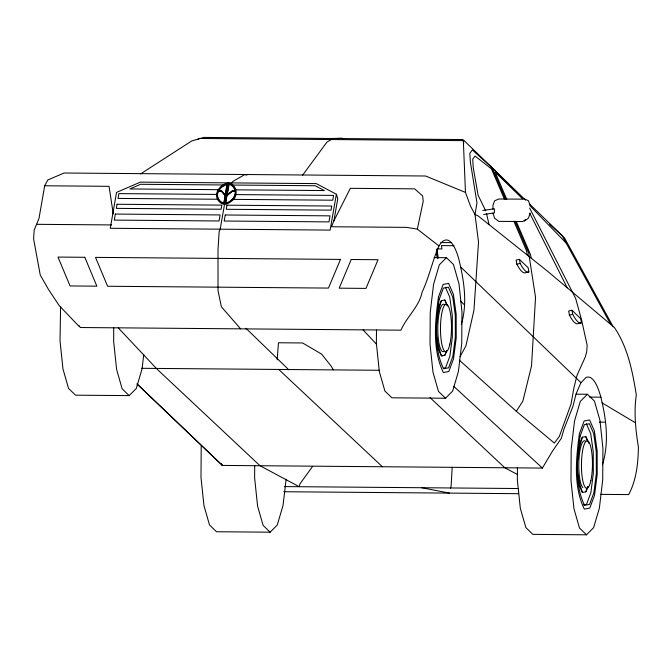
<?xml version="1.0" encoding="UTF-8"?>
<svg xmlns="http://www.w3.org/2000/svg" width="672" height="672" viewBox="0 0 672 672"><rect width="100%" height="100%" fill="white"/><g stroke="black" fill="none" stroke-linecap="round" stroke-linejoin="round"><path stroke-width="1.01" d="M113.736 327.793L113.652 341.342L116.609 369.449L122.136 388.819L129.158 395.615L136.265 388.5L142.061 368.869L143.724 354.74M201.205 446.2L200.995 477.473L203.952 505.579L209.488 524.95L216.51 531.745L270.127 532.19L277.234 525.067L283.03 505.436L286.121 479.212M254.705 465.41L254.621 477.918L257.578 506.024L263.113 525.395L270.127 532.19M376.48 329.969L376.387 343.518L379.344 371.624L384.88 390.995L391.894 397.799L445.519 398.244L452.626 391.121L458.422 371.49L461.748 343.241L461.958 311.968L459.001 283.861L453.466 264.491L446.443 257.687L434.07 257.586M517.44 467.586L517.356 480.094L520.313 508.2L525.848 527.57L532.871 534.366L586.488 534.811L593.594 527.688L599.39 508.066L602.717 479.808L602.927 448.535L599.97 420.428L594.434 401.058L587.42 394.262L576.072 394.17M600.373 494.357L628.681 494.592C636.426 480.018 638.165 463.226 638.4 446.964C635.603 429.685 633.738 412.49 636.308 394.96C632.545 371.515 627.9 347.533 614.384 327.482L547.252 270.976L477.985 215.813L475.003 214.444L470.585 206.329L465.469 192.419L463.336 140.641L462.386 139.558L203.826 137.416L191.747 140.944L140.549 173.93M452.189 467.216L451.139 485.89L450.492 488.594M60.589 306.6L60.026 340.897L62.983 369.004L68.519 388.374L75.533 395.178L129.158 395.615M277.175 359.814L278.46 342.762L302.593 342.964L321.619 354.102L331.313 366.349L333.27 369.76M465.469 192.419L425.62 176.005L64.075 173.015L47.804 179.97L44.696 185.783L38.984 218.434L34.163 230.185L33.6 238.871L40.244 275.008L48.317 289.17L59.086 305.449L78.868 326.172M228.295 182.868C220.71 184.094 213.133 193.04 218.156 200.416A13.902 10.979 -17.4 0 0 224.507 204.523A13.902 10.979 -17.4 0 0 232.277 200.533C238.913 195.577 236.678 184.254 228.295 182.868L220.189 229.186L219.148 231.714L218.014 249.329L218.022 290.581L221.365 306.793L240.626 328.852M336.386 194.242L330.112 230.093L110.267 228.278L116.542 192.419L140.314 182.137L316.277 183.599L336.386 194.242L337.781 198.694L333.892 220.878L331.481 226.75L406.552 227.371L417.337 229.118L438.959 245.96A87.158 20.185 -89.5 0 1 458.808 259.048C463.966 280.434 467.687 302.904 461.311 324.475M417.337 229.118L423.226 201.256L422.621 195.947L414.683 188.849L350.33 188.32L333.892 220.878M602.473 464.696C609.353 442.151 606.253 418.555 600.583 396.127A87.158 20.185 -89.5 0 0 585.883 377.588L580.726 383.04L576.03 394.027L573.023 406.098L563.934 429.223L561.33 438.329L552.56 450.996L542.405 468.073L222.373 465.427L137.021 383.939M530.099 213.091L528.452 218.156L524.168 221.239M441.529 300.636C435.17 317.965 434.414 338.738 441.638 355.883L445.074 355.253L446.72 350.834M446.384 350.834L444.738 355.244L441.302 355.883L438.32 349.028L436.708 337.487M582.498 437.212C576.139 454.541 575.383 475.314 582.616 492.458M585.707 491.82L587.681 486.52M588.017 486.52L586.043 491.82L582.28 492.45L579.289 485.596L577.811 475.02M438.959 245.96C432.356 261.03 429.148 277.15 422.108 292.144C419.21 306.709 406.745 316.747 400.966 330.179L80.287 327.524L79.262 325.702M231.882 183.17L232.756 181.507L244.843 174.51L246.809 175.207M460.009 356.731L465.914 345.887L473.97 310.136L478.514 242.088L475.003 214.444L476.977 202.894L470.358 161.986L469.82 153.292L472.34 149.923L491.996 167.614L523.337 199.189M529.654 208.102L575.694 298.536L581.767 320.779L587.168 345.341L586.673 352.086L585.211 357.16L577.063 375.228L573.964 387.618L571.007 404.149L559.339 436.397L554.358 443.075L516.34 411.298L522.875 401.066L531.527 365.896L535.542 297.335L528.662 252.966L515.029 221.197M312.69 466.309L299.972 483.848L299.2 486.704L259.988 465.713L157.013 369.113L118.23 327.835M302.509 175.325L326.962 142.061L333.11 138.491L341.83 138.146L343.669 138.886M446.443 257.687L439.337 264.81L433.541 284.441L430.214 312.69L430.004 343.963L432.961 372.07L438.497 391.44L445.519 398.244M587.42 394.262L580.306 401.386L574.518 421.016L571.183 449.266L570.982 480.539L573.938 508.645L579.474 528.016L586.488 534.811M226.817 195.602L232.176 191.192L235.46 191.218M523.471 221.012L525.622 219.475M197.442 139.558L199.223 138.457L463.336 140.641L463.68 143.774M519.431 259.342L516.121 260.089L516.844 264.188A62.647 11.088 77.2 0 0 525.58 272.647L528.889 271.9L528.167 267.8L519.431 259.342L520.153 263.441A62.647 11.088 77.2 0 0 528.889 271.9M516.844 264.188L520.153 263.441M571.981 310.254L568.68 311.002L569.402 315.101A62.647 11.088 77.2 0 0 578.138 323.56L581.44 322.812L580.717 318.713L571.981 310.254L572.712 314.353A62.647 11.088 77.2 0 0 581.44 322.812M569.402 315.101L572.712 314.353M443.545 368.18L445.553 367.811L449.87 356.202L452.34 337.025L452.298 315.412L449.753 297.15L445.385 287.146M583.514 504.941L586.53 504.386L590.848 492.778L593.317 473.6L593.267 451.979L590.722 433.726L586.362 423.713M483.655 214.511L494.39 212.873L494.39 208.782L482.756 210.512M522.757 199.147L498.826 199.013L494.668 200.752L492.979 204.985L492.979 209.076M522.757 221.533L498.834 221.39L494.6 218.232L492.988 213.167M223.096 184.968L140.624 184.288L129.839 188.95L218.24 189.68M232.747 185.052L315.218 185.732L324.341 190.562L235.939 189.832M44.696 185.783L109.04 186.32L113.266 213.94M218.232 191.075L221.516 191.1L225.322 195.594M216.586 194.426L118.91 193.612L118.07 198.425L217.526 199.248M235.931 194.586L333.606 195.392L332.766 200.197L233.31 199.374M36.574 224.314L111.636 224.935M440.748 242.55L451.198 242.642M454.037 245.708L441.454 245.599L441.932 248.942L436.951 248.9M141.448 368.306L379.302 370.28M589.579 397.093L601.079 397.186M599.281 422.134L605.556 422.184M284.323 486.587L518.003 488.519M283.786 491.736L518.608 493.685M421.596 487.721L449.417 493.105M524.16 198.853L528.352 200.642L530.09 204.901M517.549 474.575L504.79 467.746L430.03 397.614M602.028 402.864L634.822 422.428M490.426 166.58L491.996 167.614L505.52 199.046M549.662 224.33L564.522 237.938L613.192 326.794M459.32 360.142L516.34 411.298M453.768 386.35L542.405 468.073M278.712 369.44L382.385 466.746M137.088 383.989L222.373 465.427L221.348 463.613M581.036 382.712L460.48 266.809M522.22 198.257L495.062 172.032L506.772 199.315M529.796 205.582L566.185 243.088M463.588 140.095L525.58 200.147M529.318 203.767L561.406 234.856M460.547 301.048L464.31 304.702M245.91 328.238L288.884 369.877M363.023 329.868L376.673 344.383M462.386 139.558L463.747 141.095M562.052 235.544L610.722 324.4M529.721 213.184L567.235 287.801M485.705 210.857L478.111 195.216L473.239 167.605L472.718 159.197L475.062 156.047L491.442 168.848L504.37 199.046M588.924 443.428L585.934 436.573L582.162 437.203L579.205 445.158L577.517 460.261M585.598 436.573L587.462 440.857M447.577 306.004L444.956 300.006L441.193 300.636L438.236 308.582L436.54 321.72L436.565 332.573M444.629 299.998L446.863 305.138M516.222 221.34L530.611 254.856L531.157 258.157M513.836 221.164L526.596 250.967L527.268 255.058M486.595 213.755L489.031 224.608M437.102 249.934L438.278 258.174M436.556 249.732L437.732 257.989M436.355 251.983L437.237 258.166M582.893 487.679A23.73 5.494 -89.5 0 1 578.945 459.354A23.73 5.494 -89.5 0 1 585.648 441.353M443.839 351.473A23.73 5.494 -89.5 0 1 437.816 326.903A23.73 5.494 -89.5 0 1 444.679 304.777M217.375 193.62C216.544 198.047 219.694 202.423 223.919 203.591L227.388 183.792C222.692 185.06 218.392 188.723 217.375 193.62M217.568 193.62C216.77 197.879 219.71 202.146 223.768 203.356L225.12 195.644L221.399 191.26L218.341 191.234L217.568 193.62M235.334 191.528C235.645 197.215 230.832 201.919 225.649 203.372L226.993 195.661L232.235 191.352L235.334 191.528M235.528 191.495C235.847 197.383 230.79 202.188 225.414 203.608L228.883 183.8C232.336 184.817 235.166 187.858 235.528 191.495M438.438 297.091C435.137 321.93 432.163 349.247 443.335 372.532L448.812 371.524L453.524 358.84L456.221 337.89L456.179 314.278L453.398 294.336L448.627 283.399L443.15 284.407L438.438 297.091M439.076 299.704C436.052 322.442 433.331 347.449 443.554 368.76L448.568 367.836L452.886 356.227L455.356 337.05L455.314 315.437L452.768 297.175L448.409 287.171L443.394 288.095L439.076 299.704M579.407 433.658C576.106 458.506 573.14 485.814 584.304 509.099L589.781 508.091L594.502 495.415L597.198 474.457L597.148 450.845L594.367 430.903L589.604 419.975L584.128 420.983L579.407 433.658M580.045 436.271C577.03 459.01 574.308 484.016 584.531 505.336L589.546 504.412L593.863 492.803L596.333 473.626L596.282 452.004L593.737 433.751L589.378 423.738L584.363 424.662L580.045 436.271M115.332 214.074L114.274 220.114L219.047 220.979L220.105 214.939L115.332 214.074M117.046 204.263L116.332 208.362L221.105 209.236L221.827 205.128L117.046 204.263M226.985 184.195L225.12 194.838L221.718 190.823L218.736 190.798L221.298 187.412L226.985 184.195M229.144 184.22L227.279 194.855L232.075 190.907L235.049 190.932C234.604 187.799 232.084 185.22 229.144 184.22M225.246 214.99L224.196 221.021L328.969 221.894L330.028 215.855L225.246 214.99M226.968 205.17L226.246 209.278L331.027 210.143L331.75 206.044L226.968 205.17M340.502 259.409L328.457 288.086L107.587 286.255L95.525 257.384L340.502 259.409M351.229 259.501L339.175 288.179L365.988 288.397L378.042 259.72L351.229 259.501M84.806 257.292L57.994 257.074L70.056 285.944L96.869 286.171L84.806 257.292M590.873 480.589A23.73 5.494 -89.5 0 0 588.328 441.37A23.73 5.494 -89.5 0 0 581.65 471.652A23.73 5.494 -89.5 0 0 590.873 480.589M449.904 344.014A23.73 5.494 -89.5 0 0 447.359 304.802A23.73 5.494 -89.5 0 0 440.681 335.084A23.73 5.494 -89.5 0 0 449.904 344.014"/></g></svg>
